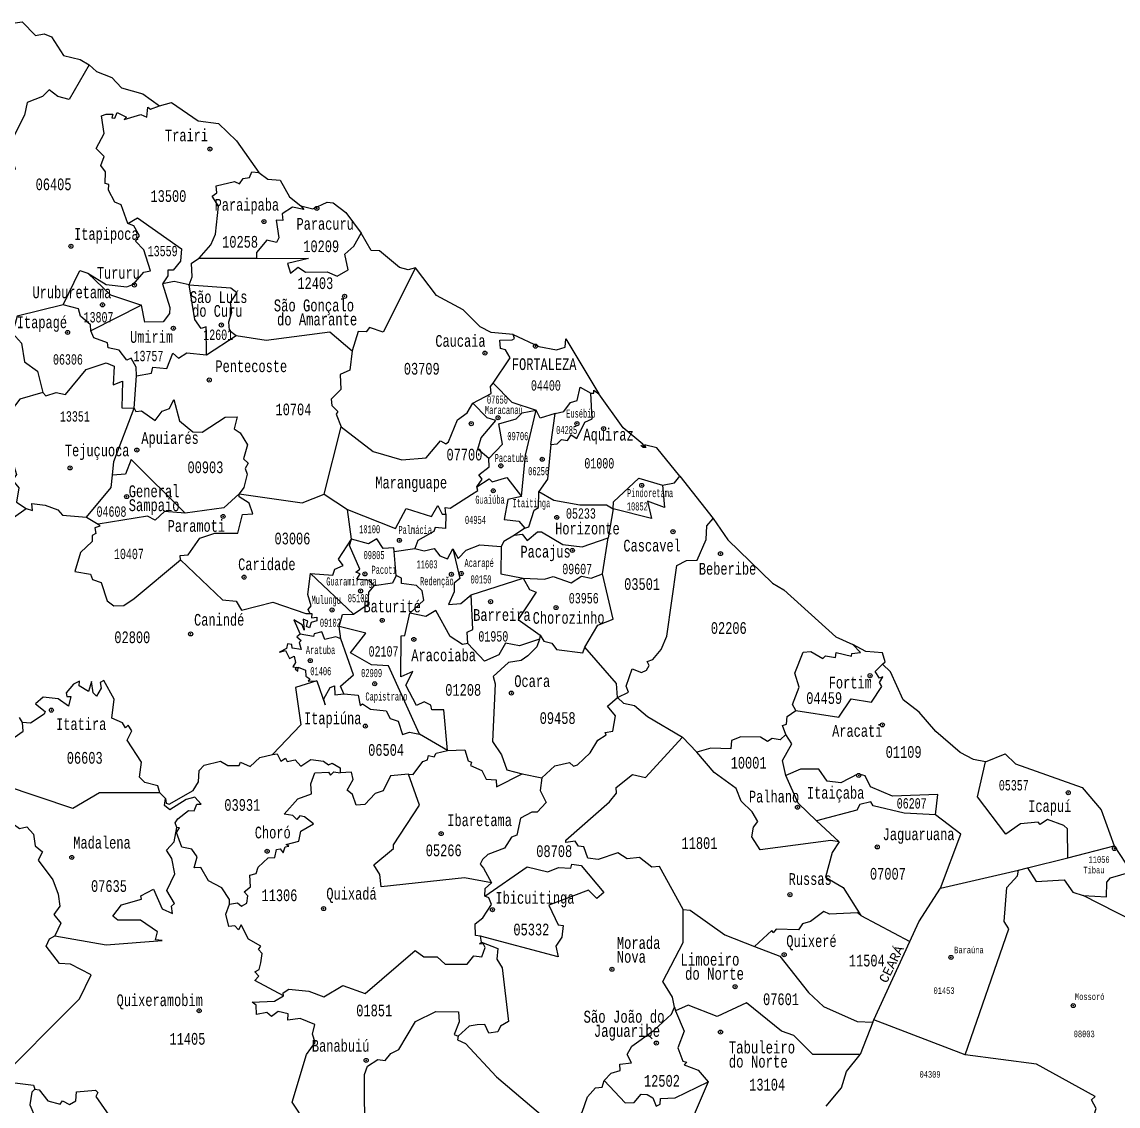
# Model space of a CAD drawing. Header units: millimetres. Extents: x 9851 to 10267, y 23387 to 23778.
# Drawn here: x 10193.87 to 10218.31, y 23670.68 to 23694.85 of the extents above; entities that cross this region are included whole.
import ezdxf
from ezdxf.enums import TextEntityAlignment as Align

# ---------------------------------------------------------------- set-up
doc = ezdxf.new("R2010")
doc.units = ezdxf.units.MM
doc.layers.add('3', color=7, linetype='Continuous')
doc.styles.add('MONOTXT', font='MONOTXT', dxfattribs={"height": 0.2})

# ---------------------------------------------------------------- blocks, each defined once
blk = doc.blocks.new('SEDE')
at = {"layer": '3', "color": 7, "linetype": 'Continuous'}
blk.add_circle((0, 0), 0.00451, dxfattribs=at)

msp = doc.modelspace()

# ---------------------------------------------------------------- linework, layer by layer
at = {"color": 7, "linetype": 'Continuous'}
for p, q in [((10197.822, 23689.581), (10199.1, 23689.581)), ((10194.793, 23688.543), (10193.768, 23688.289)), ((10196.539, 23688.538), (10195.413, 23687.963)), ((10197.99, 23687.429), (10198.646, 23687.858)), ((10196.377, 23686.24), (10196.431, 23686.957)), ((10205.334, 23686.194), (10205.334, 23686.194)), ((10205.667, 23685.429), (10205.764, 23686.122)), ((10200.608, 23684.318), (10200.988, 23685.825)), ((10208.537, 23684.722), (10209.28, 23683.781)), ((10200.608, 23684.318), (10201.132, 23683.977)), ((10201.223, 23683.317), (10201.132, 23683.977)), ((10207.055, 23683.992), (10206.946, 23683.346)), ((10195.314, 23683.808), (10195.576, 23683.649)), ((10205.085, 23683.565), (10204.854, 23683.406)), ((10206.819, 23682.546), (10206.946, 23683.346)), ((10202.172, 23683.041), (10202.636, 23683.112)), ((10202.219, 23682.511), (10202.172, 23683.041)), ((10200.303, 23682.552), (10201.268, 23681.647)), ((10203.89, 23682.075), (10205.048, 23682.449)), ((10200.98, 23681.093), (10200.947, 23681.37)), ((10205.428, 23681.175), (10205.409, 23681.091)), ((10203.363, 23678.603), (10202.733, 23678.972)), ((10208.598, 23678.901), (10208.916, 23678.572)), ((10205.022, 23678.087), (10205.467, 23677.994)), ((10197.077, 23677.539), (10196.947, 23677.661)), ((10211.59, 23677.04), (10212.094, 23676.567)), ((10217.187, 23676.216), (10218.219, 23676.479)), ((10218.219, 23676.479), (10218.598, 23675.904)), ((10216.289, 23675.991), (10217.187, 23676.216)), ((10214.354, 23675.534), (10216.09, 23675.938)), ((10216.09, 23675.938), (10216.289, 23675.991)), ((10212.576, 23674.926), (10213.671, 23674.347)), ((10204.119, 23674.333), (10204.093, 23674.465)), ((10212.867, 23672.602), (10213.671, 23674.347)), ((10208.423, 23672.884), (10208.443, 23672.8)), ((10212.839, 23672.551), (10212.56, 23671.827)), ((10212.839, 23672.551), (10212.867, 23672.602)), ((10214.904, 23671.817), (10212.867, 23672.602)), ((10207.922, 23672.177), (10207.818, 23672.281))]:
    msp.add_line(p, q, dxfattribs=at)
for points in [[(10193.617, 23694.814), (10193.877, 23694.85), (10194.175, 23694.546), (10194.369, 23694.581), (10194.529, 23694.52), (10194.797, 23694.102), (10195.172, 23694.013), (10195.373, 23693.89)], [(10195.373, 23693.89), (10194.927, 23693.122), (10194.675, 23693.189), (10194.48, 23693.335), (10194.335, 23693.184), (10193.988, 23693.052), (10193.927, 23692.77), (10193.698, 23692.32), (10193.473, 23692.321), (10193.719, 23691.575), (10193.608, 23691.44), (10193.488, 23691.414), (10193.368, 23691.229), (10193.419, 23691.044), (10193.341, 23690.896), (10193.399, 23690.825), (10193.217, 23690.646), (10193.234, 23690.55), (10193.079, 23690.369), (10193.058, 23690.215), (10192.874, 23690.107)], [(10195.373, 23693.89), (10195.537, 23693.743), (10195.881, 23693.613), (10196.092, 23693.384), (10196.566, 23693.249), (10196.937, 23692.978)], [(10196.237, 23690.358), (10196.087, 23690.769), (10195.948, 23690.832), (10195.802, 23691.102), (10195.813, 23691.224), (10195.73, 23691.246), (10195.74, 23691.506), (10195.631, 23691.647), (10195.705, 23691.849), (10195.525, 23692.028), (10195.704, 23692.365), (10195.646, 23692.757), (10195.752, 23692.79), (10195.902, 23692.797), (10195.88, 23692.715), (10195.941, 23692.706), (10195.994, 23692.827), (10196.208, 23692.725), (10196.151, 23692.678), (10196.526, 23692.788), (10196.655, 23692.728), (10196.682, 23692.948), (10196.74, 23692.902), (10196.937, 23692.978)], [(10196.937, 23692.978), (10197.209, 23693.057), (10197.805, 23692.645), (10198.255, 23692.585), (10198.655, 23692.202), (10199.157, 23691.494)], [(10197.822, 23689.581), (10198.085, 23689.877), (10198.188, 23690.12), (10198.252, 23690.74), (10198.115, 23690.967), (10198.218, 23691.042), (10198.2, 23691.195), (10198.612, 23691.295), (10198.72, 23691.237), (10198.804, 23691.36), (10198.945, 23691.384), (10199.002, 23691.51), (10199.157, 23691.494)], [(10199.157, 23691.494), (10199.352, 23691.341), (10199.628, 23691.323), (10199.841, 23690.951), (10200.091, 23690.753)], [(10200.091, 23690.753), (10200.157, 23690.666), (10199.902, 23690.719), (10199.674, 23690.57), (10199.689, 23690.426), (10199.539, 23690.43), (10199.599, 23690.034), (10199.547, 23689.932), (10199.332, 23689.987), (10199.099, 23689.711), (10199.1, 23689.581)], [(10200.091, 23690.753), (10200.357, 23690.684), (10200.675, 23690.832), (10200.812, 23690.82), (10201.092, 23690.602), (10201.435, 23690.143)], [(10195.341, 23689.246), (10195.753, 23688.999), (10196.209, 23688.944), (10196.357, 23689.005), (10196.594, 23689.267), (10196.738, 23689.298), (10196.59, 23689.767), (10196.404, 23689.96), (10196.494, 23690.082), (10196.367, 23690.301), (10196.237, 23690.358)], [(10196.237, 23690.358), (10196.449, 23690.485), (10197.434, 23689.79), (10197.412, 23689.517), (10197.245, 23689.319), (10197.125, 23689.313), (10197.127, 23689.191), (10197.004, 23689.007)], [(10199.1, 23689.581), (10200.265, 23689.577), (10199.792, 23689.461), (10199.857, 23689.248), (10200.035, 23689.379), (10200.195, 23689.267), (10200.676, 23689.279), (10200.898, 23689.179), (10201.146, 23689.324), (10201.075, 23689.67), (10201.275, 23689.847), (10201.435, 23690.143)], [(10202.648, 23689.368), (10202.486, 23689.323), (10202.29, 23689.372), (10201.843, 23689.745), (10201.661, 23689.752), (10201.435, 23690.143)], [(10197.602, 23688.99), (10197.667, 23689.17), (10197.656, 23689.47), (10197.822, 23689.581)], [(10194.793, 23688.543), (10195.162, 23689.308), (10195.341, 23689.246)], [(10202.648, 23689.368), (10201.927, 23687.935), (10201.621, 23688.036), (10201.547, 23687.938), (10201.368, 23687.951), (10201.233, 23687.518)], [(10204.824, 23687.882), (10204.332, 23687.928), (10204.087, 23688.05), (10203.708, 23688.428), (10203.117, 23688.751), (10202.648, 23689.368)], [(10195.341, 23689.246), (10195.845, 23688.765), (10196.539, 23688.538)], [(10197.602, 23688.99), (10197.268, 23689.061), (10197.004, 23689.007)], [(10197.004, 23689.007), (10197.172, 23688.481), (10197.161, 23688.346), (10197.019, 23688.166), (10196.613, 23688.157), (10196.539, 23688.538)], [(10197.602, 23688.99), (10198.533, 23688.922), (10198.665, 23688.817), (10198.512, 23688.597), (10198.547, 23688.371), (10198.48, 23688.153), (10198.494, 23687.979), (10198.646, 23687.858)], [(10197.99, 23687.429), (10197.977, 23688.054), (10197.87, 23688.018), (10197.726, 23688.217), (10197.602, 23688.99)], [(10195.413, 23687.963), (10195.4, 23688.095), (10195.182, 23688.288), (10195.133, 23688.453), (10194.793, 23688.543)], [(10193.768, 23688.289), (10193.665, 23687.912), (10193.861, 23687.688), (10193.932, 23687.272), (10194.219, 23687.06), (10194.337, 23686.586)], [(10196.431, 23686.957), (10196.421, 23687.151), (10196.308, 23687.354), (10196.212, 23687.305), (10196.041, 23687.529), (10195.798, 23687.58), (10195.779, 23687.693), (10195.476, 23687.808), (10195.413, 23687.963)], [(10198.646, 23687.858), (10199.316, 23687.753), (10200.739, 23687.937), (10201.233, 23687.518)], [(10204.381, 23686.799), (10204.755, 23687.359), (10204.657, 23687.542), (10204.542, 23687.571), (10204.527, 23687.752), (10204.799, 23687.76), (10204.857, 23687.795), (10204.824, 23687.882)], [(10204.824, 23687.882), (10205.4, 23687.613), (10205.793, 23687.541), (10205.983, 23687.602), (10205.999, 23687.783), (10206.737, 23686.559)], [(10196.431, 23686.957), (10196.764, 23687.017), (10196.79, 23687.155), (10197.102, 23687.12), (10197.238, 23687.461), (10197.366, 23687.353), (10197.55, 23687.471), (10197.99, 23687.429)], [(10201.233, 23687.518), (10201.187, 23687.086), (10200.967, 23686.987), (10200.981, 23686.653), (10200.765, 23686.437), (10200.779, 23686.298), (10200.917, 23686.167), (10200.881, 23686.102), (10200.988, 23685.825)], [(10194.337, 23686.586), (10194.407, 23686.51), (10194.639, 23686.591), (10194.847, 23686.543), (10195.307, 23687.097), (10195.753, 23687.25), (10195.928, 23687.178), (10195.905, 23686.758), (10196.117, 23686.844), (10196.102, 23686.243), (10196.377, 23686.24)], [(10203.925, 23686.349), (10204.333, 23686.565), (10204.319, 23686.72), (10204.381, 23686.799)], [(10204.381, 23686.799), (10204.797, 23686.375), (10205.334, 23686.194)], [(10205.764, 23686.122), (10205.951, 23686.166), (10206.104, 23686.368), (10206.248, 23686.407), (10206.317, 23686.709), (10206.558, 23686.575)], [(10206.558, 23686.575), (10206.622, 23686.571), (10206.623, 23686.64), (10206.737, 23686.559)], [(10194.337, 23686.586), (10193.83, 23686.436), (10193.538, 23686.057), (10193.628, 23685.942), (10193.557, 23685.927), (10193.639, 23685.763), (10193.59, 23685.616), (10193.704, 23685.327), (10193.592, 23685.247), (10193.558, 23685.085), (10193.673, 23685.026), (10193.754, 23684.758), (10193.665, 23684.636), (10193.808, 23684.463), (10193.752, 23684.14), (10193.966, 23684.001)], [(10196.377, 23686.24), (10196.416, 23686.161), (10196.537, 23686.18), (10196.842, 23685.961), (10196.997, 23686.169), (10197.165, 23686.233), (10197.26, 23686.429), (10197.385, 23685.953), (10197.686, 23685.712), (10197.892, 23685.7), (10198.402, 23686.037), (10198.668, 23686.044), (10198.603, 23685.776), (10198.742, 23685.691), (10198.904, 23685.423), (10198.816, 23685.108), (10198.918, 23685.015), (10198.852, 23684.895), (10198.898, 23684.765), (10198.821, 23684.466), (10198.719, 23684.327)], [(10205.667, 23685.429), (10205.807, 23685.443), (10205.903, 23685.542), (10206.036, 23685.516), (10206.119, 23685.642), (10206.243, 23685.564), (10206.421, 23685.924), (10206.589, 23685.999), (10206.558, 23686.575)], [(10208.537, 23684.722), (10208.025, 23685.353), (10207.751, 23685.424), (10207.782, 23685.364), (10207.725, 23685.362), (10207.67, 23685.406), (10207.756, 23685.379), (10207.715, 23685.439), (10207.276, 23685.8), (10206.737, 23686.559)], [(10195.895, 23684.744), (10195.923, 23685.046), (10196.377, 23686.24)], [(10200.988, 23685.825), (10201.704, 23685.269), (10202.342, 23685.083), (10202.884, 23685.133), (10203.202, 23685.512), (10203.322, 23685.444), (10203.381, 23685.489), (10203.585, 23685.979), (10203.8, 23686.137), (10203.925, 23686.349)], [(10204.284, 23685.118), (10204.038, 23685.321), (10204.112, 23685.578), (10204.44, 23685.962), (10204.248, 23686.021), (10203.925, 23686.349)], [(10204.284, 23685.118), (10204.585, 23685.434), (10204.502, 23685.887), (10204.893, 23685.999), (10205.024, 23686.134), (10205.334, 23686.194)], [(10205.009, 23684.271), (10205.103, 23685.191), (10205.334, 23686.194)], [(10205.764, 23686.122), (10205.429, 23686.012), (10205.334, 23686.194)], [(10205.667, 23685.429), (10205.59, 23684.656), (10205.397, 23684.383)], [(10197.512, 23683.897), (10196.31, 23685.097), (10196.185, 23684.766), (10195.895, 23684.744)], [(10204.014, 23684.487), (10204.13, 23684.656), (10204.059, 23684.754), (10204.292, 23684.932), (10204.284, 23685.118)], [(10195.314, 23683.808), (10195.864, 23684.471), (10195.895, 23684.744)], [(10204.014, 23684.487), (10204.29, 23684.66), (10204.358, 23684.595), (10204.68, 23684.689), (10205.009, 23684.271)], [(10207.055, 23683.992), (10207.059, 23684.148), (10207.626, 23684.674), (10208.151, 23684.522)], [(10208.151, 23684.522), (10208.423, 23684.57), (10208.537, 23684.722)], [(10203.324, 23683.874), (10203.312, 23684.026), (10203.421, 23684.009), (10203.897, 23684.313), (10204.035, 23684.405), (10204.014, 23684.487)], [(10208.151, 23684.522), (10208.196, 23684.026), (10207.818, 23684.166), (10207.908, 23683.777), (10207.055, 23683.992)], [(10197.412, 23682.856), (10197.4, 23682.952), (10197.576, 23682.97), (10197.84, 23683.337), (10198.172, 23683.451), (10198.687, 23683.453), (10198.793, 23683.87), (10199.024, 23683.881), (10198.939, 23684.12), (10198.716, 23684.264), (10198.719, 23684.327)], [(10198.719, 23684.327), (10198.372, 23684.014), (10197.512, 23683.897)], [(10198.719, 23684.327), (10200.119, 23684.126), (10200.608, 23684.318)], [(10205.009, 23684.271), (10204.704, 23684.205), (10204.623, 23683.758), (10204.948, 23683.721), (10205.085, 23683.565)], [(10205.085, 23683.565), (10205.171, 23683.595), (10205.295, 23683.963), (10205.39, 23684.025), (10205.397, 23684.383)], [(10205.397, 23684.383), (10205.733, 23684.184), (10206.31, 23684.084), (10206.902, 23684.084), (10207.055, 23683.992)], [(10193.001, 23683.012), (10193.067, 23683.209), (10193.181, 23683.218), (10193.198, 23683.451), (10193.354, 23683.695), (10193.574, 23683.831), (10193.683, 23683.8), (10193.966, 23684.001)], [(10193.966, 23684.001), (10194.109, 23683.959), (10194.091, 23684.112), (10194.393, 23684.079), (10194.677, 23683.97), (10194.779, 23683.853), (10195.314, 23683.808)], [(10197.512, 23683.897), (10197.054, 23683.937), (10196.841, 23683.739), (10196.674, 23683.833), (10195.576, 23683.649)], [(10201.132, 23683.977), (10202.199, 23683.554), (10202.441, 23684.001), (10203.003, 23683.822), (10203.148, 23684.069), (10203.244, 23683.876), (10203.324, 23683.874)], [(10203.324, 23683.874), (10203.316, 23683.557), (10203.084, 23683.578), (10203.054, 23683.491), (10202.697, 23683.288), (10202.636, 23683.112)], [(10207.149, 23679.788), (10207.393, 23679.908), (10207.342, 23680.038), (10207.48, 23680.427), (10207.689, 23680.342), (10207.799, 23680.395), (10207.856, 23680.504), (10207.813, 23680.589), (10207.94, 23680.633), (10208.125, 23680.858), (10208.252, 23681.157), (10208.47, 23682.732), (10208.687, 23682.84), (10208.926, 23682.846), (10209.128, 23683.308), (10209.142, 23683.616), (10209.28, 23683.781)], [(10209.28, 23683.781), (10209.608, 23683.301), (10210.609, 23682.34), (10210.86, 23682.186), (10212.018, 23681.139), (10212.399, 23680.972)], [(10195.576, 23683.649), (10195.608, 23683.61), (10195.498, 23683.571), (10195.52, 23683.444), (10195.436, 23683.401), (10195.439, 23683.268), (10195.178, 23683.024), (10195.05, 23682.597), (10195.401, 23682.539), (10195.446, 23682.415), (10195.639, 23682.351), (10195.774, 23681.946), (10195.924, 23681.832), (10196.143, 23681.84), (10196.375, 23681.993), (10197.412, 23682.856)], [(10204.854, 23683.406), (10205.023, 23683.427), (10205.136, 23683.29), (10205.369, 23683.483), (10205.458, 23683.484), (10205.933, 23683.202), (10206.362, 23683.147), (10206.946, 23683.346)], [(10200.303, 23682.552), (10200.805, 23682.512), (10200.85, 23682.652), (10201.038, 23682.73), (10200.934, 23682.872), (10201.223, 23683.317)], [(10201.729, 23682.278), (10201.62, 23682.399), (10201.338, 23682.423), (10201.41, 23682.546), (10201.318, 23682.582), (10201.404, 23682.65), (10201.177, 23683.178), (10201.223, 23683.317)], [(10202.172, 23683.041), (10202.163, 23683.123), (10201.929, 23683.107), (10201.787, 23683.324), (10201.603, 23683.213), (10201.223, 23683.317)], [(10203.481, 23683.099), (10203.597, 23682.885), (10203.779, 23683.074), (10204.082, 23683.189), (10204.558, 23683.153)], [(10204.854, 23683.406), (10204.616, 23683.267), (10204.558, 23683.153)], [(10202.636, 23683.112), (10202.84, 23683.061), (10203.06, 23683.11), (10203.191, 23682.949), (10203.357, 23682.881), (10203.481, 23683.099)], [(10203.481, 23683.099), (10203.633, 23682.443), (10203.512, 23682.336), (10203.508, 23682.143), (10203.383, 23681.863), (10203.658, 23681.885), (10203.89, 23682.075)], [(10204.558, 23683.153), (10204.548, 23682.543), (10205.048, 23682.449)], [(10197.412, 23682.856), (10198.342, 23681.964), (10198.647, 23681.932), (10198.77, 23681.735), (10199.468, 23681.912), (10200.2, 23681.66)], [(10200.2, 23681.66), (10200.293, 23681.668), (10200.258, 23681.749), (10200.322, 23681.83), (10200.25, 23682.081), (10200.303, 23682.552)], [(10202.219, 23682.511), (10202.137, 23682.336), (10201.729, 23682.278)], [(10202.523, 23681.665), (10202.83, 23681.955), (10202.797, 23682.162), (10202.666, 23682.286), (10202.338, 23682.331), (10202.332, 23682.448), (10202.219, 23682.511)], [(10205.048, 23682.449), (10205.187, 23682.199), (10205.34, 23682.133), (10204.934, 23681.527), (10205.428, 23681.175)], [(10205.048, 23682.449), (10205.522, 23682.427), (10205.716, 23682.488), (10206.12, 23682.346), (10206.347, 23682.49), (10206.565, 23682.451), (10206.819, 23682.546)], [(10206.42, 23680.909), (10206.709, 23681.397), (10207.051, 23681.536), (10206.819, 23682.546)], [(10201.268, 23681.647), (10201.589, 23681.869), (10201.61, 23682.137), (10201.729, 23682.278)], [(10203.816, 23680.994), (10203.802, 23681.243), (10203.925, 23681.302), (10203.89, 23682.075)], [(10203.816, 23680.994), (10203.695, 23680.971), (10203.419, 23681.145), (10203.1, 23681.726), (10202.881, 23681.59), (10202.523, 23681.665)], [(10200.2, 23681.66), (10200.339, 23681.661), (10200.327, 23681.566), (10200.447, 23681.577), (10200.445, 23681.497), (10200.325, 23681.457), (10200.282, 23681.337), (10200.217, 23681.374), (10200.244, 23681.486), (10200.144, 23681.534), (10200.167, 23681.285), (10200.119, 23681.409), (10199.937, 23681.519), (10200.073, 23681.196)], [(10200.947, 23681.37), (10201.022, 23681.638), (10201.268, 23681.647)], [(10203.363, 23678.603), (10203.282, 23679.514), (10203.01, 23679.509), (10202.99, 23679.616), (10202.843, 23679.688), (10202.671, 23679.607), (10202.43, 23680.061), (10202.587, 23680.369), (10202.322, 23680.245), (10202.327, 23681.164), (10202.408, 23681.172), (10202.523, 23681.665)], [(10200.98, 23681.093), (10200.869, 23681.141), (10200.626, 23681.084), (10200.557, 23681.248), (10200.385, 23681.21), (10200.371, 23681.149), (10200.073, 23681.196)], [(10202.733, 23678.972), (10202.044, 23680.494), (10201.667, 23680.513), (10201.199, 23680.78), (10201.543, 23681.225), (10200.947, 23681.37)], [(10200.073, 23681.196), (10200, 23681.137), (10200.102, 23681.058), (10200.051, 23681.01), (10200.095, 23680.858), (10199.898, 23680.884), (10199.889, 23680.969), (10199.792, 23680.987), (10199.772, 23680.88), (10199.615, 23680.797), (10199.746, 23680.832), (10199.84, 23680.655), (10199.94, 23680.706), (10199.97, 23680.568), (10199.911, 23680.47), (10200.009, 23680.454), (10199.962, 23680.425), (10200.027, 23680.376), (10200.035, 23680.46), (10200.196, 23680.394), (10200.204, 23680.265), (10200.292, 23680.2), (10200.255, 23680.154), (10200.444, 23680.159)], [(10201.052, 23679.871), (10200.978, 23680.039), (10201.265, 23680.29), (10200.98, 23681.093)], [(10205.409, 23681.091), (10204.962, 23680.94), (10204.651, 23681.002), (10204.507, 23680.739), (10204.188, 23680.6), (10203.816, 23680.994)], [(10205.409, 23681.091), (10205.353, 23680.914), (10205.149, 23680.72), (10205.006, 23680.609), (10204.722, 23680.57), (10204.38, 23680.258), (10204.424, 23680.089), (10204.361, 23678.804), (10204.563, 23678.507), (10204.683, 23678.171), (10205.022, 23678.087)], [(10205.428, 23681.175), (10205.506, 23681.047), (10205.683, 23681.002), (10205.794, 23680.858), (10206.38, 23680.785), (10206.42, 23680.909)], [(10207.149, 23679.788), (10207.129, 23680.102), (10206.42, 23680.909)], [(10211.124, 23679.495), (10211.053, 23679.629), (10211.2, 23680.016), (10211.102, 23680.333), (10211.287, 23680.795), (10211.462, 23680.813), (10211.727, 23680.659), (10211.784, 23680.719), (10212.012, 23680.679), (10212.025, 23680.79), (10212.368, 23680.709), (10212.378, 23680.768), (10212.566, 23680.788), (10212.399, 23680.972)], [(10213.06, 23680.533), (10213.121, 23680.58), (10213.055, 23680.784), (10212.683, 23680.812), (10212.399, 23680.972)], [(10211.124, 23679.495), (10212.087, 23679.349), (10212.363, 23679.754), (10212.816, 23679.683), (10213.04, 23680.031), (10212.994, 23680.119), (10213.062, 23680.25), (10212.989, 23680.222), (10212.896, 23680.364), (10213.06, 23680.533)], [(10215.351, 23678.354), (10215.088, 23678.403), (10214.787, 23678.563), (10214.244, 23679.03), (10213.873, 23679.461), (10213.521, 23679.739), (10213.239, 23680.363), (10213.06, 23680.533)], [(10196.947, 23677.661), (10196.905, 23677.818), (10196.611, 23677.893), (10196.497, 23678.012), (10196.537, 23678.349), (10196.217, 23678.837), (10196.321, 23679.047), (10196.242, 23679.173), (10196.181, 23679.113), (10196.115, 23679.223), (10195.875, 23679.323), (10195.926, 23679.751), (10195.698, 23680.168), (10195.62, 23680.125), (10195.643, 23679.993), (10195.535, 23679.814), (10195.462, 23679.895), (10195.428, 23680.145), (10195.359, 23679.919), (10195.147, 23680.049), (10195.159, 23680.148), (10195.022, 23680.085), (10194.857, 23679.89), (10194.873, 23679.813), (10194.962, 23679.806), (10194.913, 23679.595), (10194.68, 23679.761), (10194.35, 23679.792), (10194.179, 23679.649), (10194.389, 23679.478), (10194.369, 23679.414), (10194.067, 23679.217), (10193.886, 23679.233)], [(10200.444, 23680.159), (10199.971, 23680.013), (10200.092, 23679.18), (10199.458, 23678.513)], [(10200.444, 23680.159), (10200.63, 23679.627), (10200.603, 23679.761), (10200.742, 23680.013), (10200.84, 23680.051), (10200.852, 23679.849), (10201.052, 23679.871)], [(10201.052, 23679.871), (10201.37, 23679.839), (10201.41, 23679.611), (10201.463, 23679.646), (10201.641, 23679.528), (10201.99, 23679.49), (10202.081, 23679.319), (10202.262, 23679.256), (10202.361, 23678.962), (10202.515, 23679.018), (10202.733, 23678.972)], [(10205.467, 23677.994), (10205.753, 23678.264), (10206.082, 23678.338), (10206.168, 23678.256), (10206.256, 23678.285), (10206.538, 23678.553), (10206.71, 23678.837), (10206.899, 23678.958), (10206.872, 23679.009), (10207.048, 23679.038), (10207.105, 23679.375), (10206.926, 23679.596), (10207.149, 23679.788)], [(10207.149, 23679.788), (10207.287, 23679.663), (10207.532, 23679.606), (10207.82, 23679.36), (10208.598, 23678.901)], [(10193.886, 23679.233), (10193.82, 23679.341)], [(10210.902, 23678.959), (10210.831, 23679.162), (10210.915, 23679.196), (10210.933, 23679.363), (10211.124, 23679.495)], [(10193.462, 23677.829), (10193.58, 23678.004), (10193.407, 23678.097), (10193.618, 23678.257), (10193.084, 23678.325), (10193.032, 23678.44), (10193.429, 23678.781), (10193.576, 23678.808), (10193.9, 23679.036), (10193.886, 23679.233)], [(10208.616, 23675.057), (10208.083, 23676.017), (10207.919, 23676.005), (10207.642, 23676.221), (10207.365, 23676.189), (10207.159, 23676.326), (10206.72, 23676.179), (10206.491, 23676.206), (10206.397, 23676.455), (10206.281, 23676.469), (10206.203, 23676.584), (10205.999, 23676.555), (10205.997, 23676.603), (10206.972, 23677.46), (10207.125, 23677.657), (10207.124, 23677.782), (10207.488, 23678.067), (10207.772, 23678.006), (10208.598, 23678.901)], [(10210.902, 23678.959), (10210.776, 23678.841), (10210.599, 23678.87), (10210.491, 23678.808), (10210.339, 23678.9), (10209.903, 23678.908), (10209.692, 23678.825), (10209.677, 23678.64), (10209.233, 23678.654), (10208.916, 23678.572)], [(10210.9, 23678.05), (10210.832, 23678.383), (10211.037, 23678.752), (10210.902, 23678.959)], [(10202.492, 23678.08), (10202.597, 23678.072), (10202.807, 23678.364), (10202.917, 23678.397), (10202.937, 23678.497), (10203.065, 23678.467), (10203.107, 23678.544), (10203.363, 23678.603)], [(10203.363, 23678.603), (10203.749, 23678.621), (10203.823, 23678.377), (10203.897, 23678.343), (10203.873, 23678.27), (10204.128, 23678.158), (10204.22, 23677.969), (10204.442, 23677.95), (10204.452, 23677.797), (10205.022, 23678.087)], [(10212.094, 23676.567), (10211.905, 23676.6), (10210.332, 23676.391), (10210.147, 23676.683), (10210.179, 23676.896), (10210.28, 23677.02), (10210.152, 23677.237), (10209.908, 23677.473), (10209.795, 23677.755), (10209.303, 23678.114), (10208.916, 23678.572)], [(10215.351, 23678.354), (10215.79, 23678.533), (10216.025, 23678.306), (10217.506, 23677.778), (10217.936, 23677.28), (10218.219, 23676.479)], [(10197.077, 23677.539), (10197.087, 23677.43), (10197.155, 23677.41), (10197.691, 23677.716), (10197.807, 23677.905), (10197.823, 23678.163), (10197.935, 23678.279), (10198.303, 23678.366), (10198.467, 23678.272), (10198.713, 23678.272), (10198.749, 23678.348), (10198.961, 23678.252), (10199.175, 23678.45), (10199.458, 23678.513)], [(10199.458, 23678.513), (10199.567, 23678.53), (10199.646, 23678.371), (10199.752, 23678.431), (10199.79, 23678.361), (10199.968, 23678.395), (10200.088, 23678.259), (10200.316, 23678.402), (10200.596, 23678.37), (10200.708, 23678.283), (10200.793, 23678.321), (10200.969, 23678.217), (10200.969, 23678.109)], [(10217.187, 23676.216), (10217.185, 23676.858), (10217.099, 23676.936), (10216.739, 23677.067), (10216.573, 23676.958), (10216.531, 23677.01), (10216.134, 23676.974), (10215.804, 23676.738), (10215.179, 23677.575), (10215.351, 23678.354)], [(10198.502, 23675.181), (10198.678, 23675.209), (10198.765, 23675.134), (10198.887, 23675.204), (10198.91, 23675.366), (10198.829, 23675.453), (10198.966, 23675.568), (10198.952, 23675.825), (10199.093, 23675.864), (10199.14, 23676.008), (10199.363, 23676.214), (10199.515, 23676.218), (10199.548, 23676.398), (10199.629, 23676.414), (10199.7, 23676.326), (10199.743, 23676.46), (10199.825, 23676.47), (10199.764, 23676.512), (10200.047, 23676.586), (10200.092, 23676.806), (10200.375, 23676.972), (10200.17, 23677.126), (10200.07, 23677.147), (10200.003, 23677.064), (10199.916, 23677.158), (10199.722, 23677.183), (10200.026, 23677.53), (10200.327, 23677.64), (10200.316, 23677.859), (10200.405, 23678.108), (10200.708, 23678.125), (10200.753, 23678.053), (10200.826, 23678.129), (10200.969, 23678.109)], [(10202.492, 23678.08), (10202.088, 23678.043), (10201.927, 23677.708), (10201.748, 23677.649), (10201.519, 23677.403), (10201.327, 23677.384), (10201.24, 23677.624), (10201.126, 23677.722), (10201.259, 23677.961), (10201.219, 23678.119), (10200.969, 23678.109)], [(10204.338, 23675.657), (10203.736, 23675.764), (10201.881, 23675.564), (10201.849, 23675.842), (10201.722, 23676.059), (10202.157, 23676.417), (10202.156, 23676.506), (10202.739, 23677.386), (10202.492, 23678.08)], [(10214.24, 23677.173), (10214.292, 23677.627), (10213.279, 23677.59), (10212.788, 23677.796), (10212.67, 23678.04), (10212.513, 23678.085), (10212.13, 23677.887), (10211.823, 23677.92), (10211.638, 23678.188), (10211.231, 23678.192), (10210.9, 23678.05)], [(10211.59, 23677.04), (10211.179, 23677.43), (10210.9, 23678.05)], [(10193.462, 23677.829), (10193.398, 23677.616), (10193.474, 23677.58), (10193.377, 23677.415), (10193.492, 23677.295), (10193.491, 23677.097), (10193.403, 23677.055), (10193.477, 23676.921), (10193.678, 23676.968), (10193.817, 23676.866), (10193.985, 23676.902), (10194.133, 23676.737), (10194.172, 23676.482), (10194.333, 23676.345), (10194.233, 23676.159), (10194.563, 23675.719), (10194.681, 23675.404), (10194.716, 23675.135), (10194.585, 23674.95), (10194.744, 23674.753), (10194.607, 23674.474)], [(10196.947, 23677.661), (10195.602, 23677.659), (10195.006, 23677.31), (10193.462, 23677.829)], [(10205.467, 23677.994), (10205.427, 23677.716), (10205.557, 23677.447), (10205.363, 23677.227), (10205.238, 23677.232), (10204.985, 23677.096), (10204.903, 23676.719), (10204.785, 23676.671), (10204.63, 23676.431), (10204.259, 23676.288), (10204.139, 23676.173), (10204.09, 23676.075), (10204.162, 23675.981), (10204.338, 23675.657)], [(10197.329, 23676.892), (10197.292, 23676.995), (10197.346, 23677.081), (10197.585, 23677.269), (10197.712, 23677.261), (10197.776, 23677.412), (10197.868, 23677.406), (10197.731, 23677.564), (10197.532, 23677.515), (10197.173, 23677.282), (10197.05, 23677.381), (10197.077, 23677.539)], [(10214.24, 23677.173), (10213.543, 23677.212), (10212.849, 23677.37), (10212.797, 23677.458), (10212.553, 23677.402), (10212.485, 23677.277), (10211.59, 23677.04)], [(10214.354, 23675.534), (10214.801, 23676.742), (10214.24, 23677.173)], [(10194.607, 23674.474), (10195.752, 23674.27), (10196.998, 23674.366), (10196.853, 23674.385), (10196.898, 23674.56), (10196.515, 23674.823), (10196.014, 23674.823), (10195.899, 23674.914), (10196.094, 23675.161), (10196.539, 23675.293), (10196.527, 23675.362), (10196.808, 23675.517), (10196.998, 23675.076), (10197.228, 23674.971), (10197.211, 23675.134), (10197.277, 23675.194), (10197.101, 23675.485), (10197.284, 23675.854), (10197.213, 23676.2), (10197.098, 23676.384), (10197.268, 23676.571), (10197.329, 23676.892)], [(10198.502, 23675.181), (10198.503, 23675.285), (10198.327, 23675.546), (10198.03, 23675.703), (10197.861, 23675.997), (10197.714, 23675.993), (10197.78, 23676.234), (10197.664, 23676.403), (10197.44, 23676.454), (10197.322, 23676.779), (10197.388, 23676.878), (10197.329, 23676.892)], [(10212.094, 23676.567), (10211.939, 23676.33), (10211.791, 23675.783), (10212.181, 23675.553), (10212.576, 23674.926)], [(10204.19, 23675.357), (10205.134, 23676.009), (10205.598, 23675.9), (10205.837, 23675.999), (10206.107, 23675.981), (10206.129, 23676.068), (10206.34, 23676.039), (10206.845, 23675.439), (10206.687, 23675.308), (10206.505, 23675.488), (10205.616, 23675.155), (10205.828, 23674.716), (10205.942, 23674.702), (10205.907, 23674.444), (10205.772, 23674.246), (10205.83, 23674.003), (10204.093, 23674.465)], [(10214.904, 23671.817), (10215.877, 23674.632), (10215.772, 23674.796), (10215.829, 23675.549), (10216.067, 23675.813), (10216.09, 23675.938)], [(10216.289, 23675.991), (10216.483, 23675.682), (10217.105, 23675.723), (10217.303, 23675.447), (10217.531, 23675.369)], [(10217.531, 23675.369), (10218.05, 23675.34), (10218.056, 23675.672), (10218.141, 23675.764), (10218.598, 23675.904)], [(10204.19, 23675.357), (10204.198, 23675.528), (10204.338, 23675.657)], [(10204.093, 23674.465), (10203.984, 23674.481), (10203.978, 23674.743), (10204.151, 23674.874), (10204.338, 23675.174), (10204.28, 23675.319), (10204.19, 23675.357)], [(10213.671, 23674.347), (10213.868, 23674.789), (10214.354, 23675.534)], [(10219.402, 23674.74), (10219.072, 23674.61), (10219.006, 23674.692), (10218.975, 23675.045), (10218.656, 23674.804), (10217.531, 23675.369)], [(10199.707, 23673.137), (10199.063, 23673.478), (10199.156, 23673.577), (10199.067, 23673.668), (10199.163, 23673.721), (10199.199, 23673.87), (10199.229, 23674.078), (10199.145, 23674.172), (10199.2, 23674.245), (10198.926, 23674.397), (10198.763, 23674.716), (10198.701, 23674.607), (10198.62, 23674.696), (10198.483, 23674.679), (10198.417, 23674.956), (10198.502, 23675.181)], [(10208.423, 23672.884), (10208.375, 23673.106), (10208.162, 23673.456), (10208.614, 23674.328), (10208.616, 23675.057)], [(10208.616, 23675.057), (10208.771, 23675.049), (10209.546, 23674.495), (10210.202, 23674.239)], [(10212.576, 23674.926), (10212.5, 23674.988), (10211.879, 23674.958), (10211.749, 23675.019), (10211.456, 23674.794), (10211.278, 23674.744), (10211.188, 23674.605), (10210.684, 23674.619), (10210.618, 23674.54), (10210.594, 23674.593), (10210.202, 23674.239)], [(10193.213, 23671.12), (10195.156, 23673.072), (10195.415, 23673.606), (10194.953, 23673.839), (10194.708, 23673.858), (10194.415, 23674.241), (10194.489, 23674.408), (10194.607, 23674.474)], [(10199.707, 23673.137), (10199.7, 23673.206), (10199.826, 23673.286), (10200.267, 23673.236), (10200.603, 23673.113), (10201.026, 23673.363), (10201.525, 23673.186), (10202.637, 23674.144), (10202.836, 23674.008), (10203.127, 23674.003), (10203.309, 23673.845), (10203.799, 23673.839), (10203.951, 23674.03), (10204.127, 23674.005), (10204.198, 23674.211), (10204.165, 23674.291), (10204.073, 23674.296), (10204.119, 23674.333)], [(10204.119, 23674.333), (10204.484, 23674.194), (10204.463, 23673.95), (10204.577, 23673.761), (10204.722, 23672.564), (10204.542, 23672.463), (10204.485, 23672.33), (10204.283, 23672.3), (10204.193, 23672.499), (10204.02, 23672.486), (10203.84, 23672.457), (10203.596, 23672.24)], [(10210.202, 23674.239), (10210.768, 23674.023), (10211.407, 23673.21), (10211.743, 23672.896), (10212.492, 23672.563), (10212.839, 23672.551)], [(10200.507, 23669.846), (10199.9, 23670.768), (10200.22, 23671.824), (10200.411, 23672.092), (10200.353, 23672.28), (10200.4, 23672.493), (10200.076, 23672.632), (10199.802, 23672.592), (10199.806, 23672.732), (10199.589, 23672.784), (10199.436, 23672.677), (10199.331, 23672.764), (10199.099, 23672.721), (10199.097, 23672.926), (10199.003, 23672.995), (10199.501, 23673.019), (10199.707, 23673.137)], [(10212.56, 23671.827), (10211.502, 23671.825), (10211.08, 23672.253), (10210.806, 23672.345), (10210.028, 23672.981), (10209.372, 23672.674), (10208.727, 23672.925), (10208.443, 23672.8)], [(10201.537, 23670.24), (10201.635, 23670.272), (10201.658, 23670.409), (10201.523, 23670.456), (10201.512, 23670.738), (10201.513, 23671.383), (10201.575, 23671.566), (10201.805, 23671.718), (10201.969, 23671.693), (10202.094, 23671.853), (10202.275, 23671.936), (10202.648, 23672.562), (10203.097, 23672.786), (10203.606, 23672.781), (10203.617, 23672.558), (10203.509, 23672.272), (10203.596, 23672.24)], [(10206.851, 23671.249), (10207.01, 23671.409), (10207.212, 23671.469), (10207.206, 23671.612), (10207.466, 23671.644), (10207.367, 23671.825), (10207.468, 23672.017), (10207.968, 23672.373), (10208.353, 23672.726), (10208.423, 23672.884)], [(10208.443, 23672.8), (10208.639, 23672.348), (10208.493, 23671.973), (10208.607, 23671.677), (10208.695, 23671.654), (10208.635, 23671.596), (10208.948, 23671.48), (10209.168, 23671.219)], [(10203.596, 23672.24), (10203.58, 23672.152), (10203.761, 23672.074), (10204.456, 23671.326), (10205.883, 23670.12)], [(10211.802, 23670.677), (10212.143, 23671.088), (10212.253, 23671.452), (10212.56, 23671.827)], [(10217.755, 23669.928), (10217.809, 23670.031), (10217.734, 23670.165), (10217.736, 23670.367), (10217.823, 23670.62), (10217.719, 23670.814), (10217.801, 23670.888), (10216.489, 23671.611), (10214.904, 23671.817)], [(10205.883, 23670.12), (10205.982, 23670.139), (10206.365, 23670.54), (10206.48, 23670.886), (10206.659, 23671.083), (10206.807, 23671.099), (10206.851, 23671.249)], [(10206.851, 23671.249), (10207.321, 23670.752), (10207.524, 23670.754), (10207.681, 23670.942), (10207.811, 23670.937), (10207.937, 23670.863), (10208.01, 23670.678), (10208.098, 23670.722), (10208.112, 23670.848), (10208.438, 23670.858), (10209.168, 23671.219)], [(10209.168, 23671.219), (10208.836, 23670.437), (10211.744, 23670.425)], [(10193.213, 23671.12), (10193.517, 23670.993), (10193.715, 23671.196), (10194.13, 23671.144), (10194.164, 23671.053)], [(10194.164, 23671.053), (10194.091, 23670.991), (10194.049, 23670.709), (10194.177, 23670.408), (10194.317, 23670.329), (10194.41, 23670.042), (10194.491, 23669.979), (10194.65, 23670.006), (10194.747, 23669.805), (10194.955, 23669.763), (10195.086, 23669.584), (10195.167, 23669.616), (10195.25, 23669.519), (10195.167, 23669.475), (10195.033, 23669.534), (10194.916, 23669.45), (10194.919, 23669.263), (10194.787, 23668.984), (10194.442, 23668.723)], [(10194.164, 23671.053), (10194.26, 23671.038), (10194.454, 23670.798), (10194.728, 23670.722), (10194.775, 23670.796), (10194.932, 23670.716), (10195.072, 23670.796), (10195.092, 23670.996), (10195.513, 23671.035), (10195.565, 23670.978), (10195.521, 23670.888), (10196.113, 23670.039), (10196.974, 23669.752), (10197.734, 23669.689), (10197.967, 23669.534), (10198.1, 23669.256), (10198.212, 23669.185), (10198.133, 23668.935), (10198.247, 23668.83)]]:
    msp.add_lwpolyline(points, dxfattribs=at)
for p in [(10198.063, 23692.016), (10200.447, 23690.693), (10199.269, 23690.399), (10194.966, 23689.849), (10196.38, 23688.985), (10201.066, 23688.732), (10195.669, 23688.543), (10198.319, 23688.093), (10194.891, 23687.927), (10197.249, 23688.021), (10205.322, 23687.621), (10204.194, 23687.466), (10198.049, 23686.866), (10203.891, 23685.893), (10204.488, 23686.024), (10206.247, 23685.893), (10206.841, 23685.78), (10196.435, 23685.305), (10194.947, 23684.905), (10204.549, 23684.952), (10205.472, 23685.099), (10204.38, 23684.396), (10207.691, 23684.516), (10196.208, 23684.266), (10198.358, 23683.824), (10205.797, 23683.802), (10208.388, 23683.485), (10202.288, 23683.291), (10206.144, 23683.066), (10209.447, 23682.996), (10198.827, 23682.471), (10201.519, 23682.543), (10203.447, 23682.535), (10203.669, 23682.552), (10201.424, 23682.163), (10200.788, 23681.738), (10204.322, 23681.924), (10205.78, 23681.791), (10201.905, 23681.507), (10197.635, 23681.205), (10202.61, 23681.082), (10200.302, 23680.61), (10212.78, 23680.274), (10201.738, 23680.093), (10204.785, 23679.885), (10194.53, 23679.505), (10201.53, 23679.149), (10213.055, 23679.177), (10212.527, 23678.049), (10217.199, 23677.663), (10211.163, 23677.341), (10203.219, 23676.752), (10199.341, 23676.36), (10212.941, 23676.455), (10218.227, 23676.421), (10194.985, 23676.221), (10210.994, 23675.391), (10200.599, 23675.08), (10204.363, 23675.055), (10210.866, 23674.052), (10214.585, 23673.993), (10207.027, 23673.727), (10209.772, 23673.338), (10217.31, 23672.918), (10197.824, 23672.802), (10209.447, 23672.327), (10208.016, 23672.082), (10201.547, 23671.696)]:
    msp.add_point(p, dxfattribs=at)

# ---------------------------------------------------------------- block references
for p, xscale, yscale, zscale, rotation in [((10198.063, 23692.016), 10, 10, 10, 0.04722442433612964), ((10200.447, 23690.693), 10, 10, 10, 0.06136506160345195), ((10199.269, 23690.399), 10, 10, 10, 0.07603929989731932), ((10194.966, 23689.849), 10.0000206102984, 10.0000206102984, 10, 0.1163266970747928), ((10196.38, 23688.985), 9.999977896270787, 9.999977896270787, 10, 0.1267326243658134), ((10195.669, 23688.543), 9.999983659811774, 9.999983659811774, 10, 0.1408732630610461), ((10201.066, 23688.732), 10.0000159872531, 10.0000159872531, 10, 0.1024529023944129), ((10197.249, 23688.021), 9.999984466570638, 9.999984466570638, 10, 0.1427408933411108), ((10198.319, 23688.093), 9.99998108384254, 9.99998108384254, 10, 0.1347367614829452), ((10194.891, 23687.927), 10.00000000000001, 10.00000000000001, 10.00000000000001, 0.1590159439393743), ((10205.322, 23687.621), 10.00001532805696, 10.00001532805696, 10, 0.100318471336494), ((10204.194, 23687.466), 10.00001894366046, 10.00001894366046, 10, 0.1115242311465403), ((10198.049, 23686.866), 10, 10, 10, 0.1638184131011083), ((10203.891, 23685.893), 9.99998779985774, 9.99998779985774, 10, 0.1502114113883793), ((10204.488, 23686.024), 9.999984815577044, 9.999984815577044, 10, 0.1435413062256565), ((10206.247, 23685.893), 9.999981303286217, 9.999981303286217, 10, 0.1352703704405577), ((10206.841, 23685.78), 9.999980865266222, 9.999980865266222, 10, 0.1342031525019597), ((10196.435, 23685.305), 10.00001922793869, 10.00001922793869, 10, 0.2078409312642171), ((10205.472, 23685.099), 10.00000000000001, 10.00000000000001, 10.00000000000001, 0.1590159439393743), ((10194.947, 23684.905), 9.999983734296839, 9.999983734296839, 10, 0.2246505133044845), ((10204.549, 23684.952), 10, 10, 10, 0.1680872726478832), ((10204.38, 23684.396), 10, 10, 10, 0.1822278563065912), ((10207.691, 23684.516), 10.00000000000001, 10.00000000000001, 10.00000000000001, 0.1590159439393743), ((10196.208, 23684.266), 9.999988743009528, 9.999988743009528, 10, 0.2318541934373177), ((10198.358, 23683.824), 9.99998724246682, 9.99998724246682, 10, 0.2297197704481786), ((10205.797, 23683.802), 10, 10, 10, 0.1875639199356002), ((10208.388, 23683.485), 10, 10, 10, 0.1790262166059165), ((10202.288, 23683.291), 9.999980482974497, 9.999980482974497, 10, 0.2198480559227738), ((10206.144, 23683.066), 10.00001605761794, 10.00001605761794, 10, 0.2027716831145176), ((10209.447, 23682.996), 10, 10, 10, 0.1843622821427147), ((10198.827, 23682.471), 10, 10, 10, 0.2572004155975814), ((10201.519, 23682.543), 10, 10, 10, 0.24119228637004), ((10203.447, 23682.535), 9.999987991003467, 9.999987991003467, 10, 0.2307869820228181), ((10203.669, 23682.552), 9.99998668334113, 9.99998668334113, 10, 0.2289193616625528), ((10201.424, 23682.163), 9.999999999999998, 9.999999999999998, 9.999999999999998, 0.2502635643825221), ((10204.322, 23681.924), 10, 10, 10, 0.2398582738668646), ((10200.788, 23681.738), 10.00001248798367, 10.00001248798367, 10, 0.2633368546243607), ((10205.78, 23681.791), 10, 10, 10, 0.2345222212680954), ((10201.905, 23681.507), 10.00001184689354, 10.00001184689354, 10, 0.2625364498735109), ((10197.635, 23681.205), 9.999989353309669, 9.999989353309669, 10, 0.2910855090750213), ((10202.61, 23681.082), 10.00001659354002, 10.00001659354002, 10, 0.2684060823133436), ((10200.302, 23680.61), 9.999989353309669, 9.999989353309669, 10, 0.2910855090750213), ((10212.78, 23680.274), 9.999987429275723, 9.999987429275723, 10, 0.2299865733568111), ((10201.738, 23680.093), 10, 10, 10, 0.2953543323883916), ((10204.785, 23679.885), 9.999983275677005, 9.999983275677005, 10, 0.2841486643193252), ((10194.53, 23679.505), 10, 10, 10, 0.3423127559978779), ((10201.53, 23679.149), 10.00001383673398, 10.00001383673398, 10, 0.3174987996400314), ((10213.055, 23679.177), 10, 10, 10, 0.2550660006327602), ((10212.527, 23678.049), 9.999984201156622, 9.999984201156622, 10, 0.2852158717521138), ((10217.199, 23677.663), 10.00001637550658, 10.00001637550658, 10, 0.2681392809600953), ((10211.163, 23677.341), 9.999999999999998, 9.999999999999998, 9.999999999999998, 0.3097615865854373), ((10203.219, 23676.752), 10.00001456662033, 10.00001456662033, 10, 0.3631231227075395), ((10199.341, 23676.36), 9.999999999999996, 9.999999999999996, 9.999999999999996, 0.388737559813209), ((10212.941, 23676.455), 10.00001773173737, 10.00001773173737, 10, 0.3215008018664401), ((10218.227, 23676.421), 10, 10, 10, 0.2929531196750607), ((10194.985, 23676.221), 10.00002230219801, 10.00002230219801, 10, 0.4092810048519648), ((10210.994, 23675.391), 10.00000000000001, 10.00000000000001, 10.00000000000001, 0.3569867422378932), ((10200.599, 23675.08), 9.999978405198126, 9.999978405198126, 10, 0.4114172986009569), ((10204.363, 23675.055), 10, 10, 10, 0.3959411171262375), ((10210.866, 23674.052), 10, 10, 10, 0.3892711570754655), ((10214.585, 23673.993), 9.999978463420106, 9.999978463420106, 10, 0.3724628113582246), ((10207.027, 23673.727), 9.999982096384255, 9.999982096384255, 10, 0.4143520800897149), ((10209.772, 23673.338), 9.99997773689217, 9.99997773689217, 10, 0.4108837017342412), ((10217.31, 23672.918), 9.999999999999998, 9.999999999999998, 9.999999999999998, 0.3847355782032356), ((10197.824, 23672.802), 10.0000117963696, 10.0000117963696, 10, 0.4709150730874566), ((10209.447, 23672.327), 10.00001008484411, 10.00001008484411, 10, 0.4359626758208574), ((10208.016, 23672.082), 9.999979319944542, 9.999979319944542, 10, 0.4477037980205929), ((10201.547, 23671.696), 9.999980322945401, 9.999980322945401, 10, 0.4813223190093092)]:
    msp.add_blockref('SEDE', p, dxfattribs=dict(at, xscale=xscale, yscale=yscale, zscale=zscale, rotation=rotation))

# ---------------------------------------------------------------- texts
at = {"color": 7, "linetype": 'Continuous', "style": 'MONOTXT'}
for s, height, rotation, width, p in [('Trairi', 0.2616, 360, 0.705887, (10198.022, 23692.189)), ('Paraipaba', 0.2616, 0, 0.70588, (10199.607, 23690.642)), ('Tururu', 0.2616, 0, 0.705885, (10196.502, 23689.124)), ('Uruburetama', 0.26165, 360, 0.705887, (10195.868, 23688.69)), ('Itapag%%233', 0.26167, 360, 0.705887, (10194.879, 23688.022)), ('Caucaia', 0.2617, 0, 0.705882, (10204.209, 23687.607)), ('Caridade', 0.2618, 0, 0.705876, (10199.973, 23682.627)), ('Itapi%%250na', 0.26196, 0, 0.705883, (10201.442, 23679.192)), ('Aracati', 0.262, 360, 0.705882, (10213.056, 23678.911)), ('Palhano', 0.262, 360, 0.70588, (10211.201, 23677.447)), ('Limoeiro ', 0.2686, 359.9948, 0.705889, (10210.032, 23673.809)), ('do Norte', 0.2686, 359.9948, 0.705889, (10209.969, 23673.494)), ('Quixeramobim', 0.26221, 0, 0.705882, (10197.906, 23672.906)), ('S%%227o Jo%%227o do', 0.26863, 359.9968, 0.705882, (10208.199, 23672.536)), (' Jaguaribe', 0.2686, 359.9968, 0.705882, (10208.1, 23672.221)), ('Banabui%%250', 0.26225, 360, 0.705875, (10201.619, 23671.89))]:
    msp.add_text(s, height=height, rotation=rotation, dxfattribs=dict(at, width=width)).set_placement(p, align=Align.RIGHT)
for s, height, rotation, width, p in [('06405', 0.2616, 0, 0.705883, (10194.579, 23691.229)), ('13500', 0.2616, 0, 0.705882, (10197.139, 23690.967)), ('10258', 0.2616, 360, 0.705881, (10198.737, 23689.947)), ('13559', 0.2308, 360, 0.666671, (10197.01, 23689.741)), ('10209', 0.2616, 360, 0.705874, (10200.545, 23689.848)), ('12403', 0.2616, 0, 0.705877, (10200.414, 23689.025)), ('13807', 0.2309, 0, 0.666675, (10195.581, 23688.265)), ('12601', 0.2309, 0, 0.666667, (10198.249, 23687.875)), ('06306', 0.2309, 0, 0.666663, (10194.899, 23687.325)), ('13757', 0.2309, 0, 0.666671, (10196.694, 23687.401)), ('03709', 0.2617, 0, 0.705876, (10202.787, 23687.117)), ('04400', 0.2309, 0.0008, 0.666663, (10205.554, 23686.745)), ('10704', 0.2617, 360, 0.705875, (10199.927, 23686.21)), ('07700', 0.2618, 0.0135, 0.705878, (10203.738, 23685.204)), ('01000', 0.231, 0.0167, 0.666667, (10206.745, 23685.009)), ('00903', 0.2618, 360, 0.705887, (10197.964, 23684.92)), ('04608', 0.231, 0, 0.666663, (10195.87, 23683.932)), ('05233', 0.231, 0.0011, 0.666667, (10206.335, 23683.89)), ('03006', 0.2618, 360, 0.70589, (10199.904, 23683.332)), ('10407', 0.231, 0, 0.666667, (10196.258, 23682.988)), ('09607', 0.231, 359.9995, 0.666671, (10206.252, 23682.652)), ('03501', 0.2619, 360, 0.705885, (10207.699, 23682.316)), ('03956', 0.2311, 360, 0.666663, (10206.398, 23682.001)), ('02206', 0.2619, 0, 0.705884, (10209.631, 23681.336)), ('02800', 0.2619, 360, 0.705881, (10196.334, 23681.13)), ('01950', 0.2311, 360, 0.666663, (10204.382, 23681.15)), ('02107', 0.2311, 360, 0.666667, (10201.935, 23680.815)), ('01208', 0.2619, 0, 0.705882, (10203.711, 23679.957)), ('09458', 0.262, 0, 0.705877, (10205.816, 23679.328)), ('06603', 0.262, 360, 0.705882, (10195.273, 23678.442)), ('06504', 0.262, 0, 0.705884, (10201.992, 23678.618)), ('01109', 0.262, 0, 0.70588, (10213.529, 23678.573)), ('10001', 0.262, 360, 0.705885, (10210.073, 23678.332)), ('06207', 0.2312, 0, 0.666675, (10213.709, 23677.427)), ('11801', 0.2621, 360, 0.705886, (10208.978, 23676.54)), ('05266', 0.2621, 0, 0.705882, (10203.276, 23676.379)), ('08708', 0.2621, 360, 0.705874, (10205.74, 23676.361)), ('07007', 0.2621, 360, 0.705882, (10213.179, 23675.857)), ('07635', 0.2621, 360, 0.705877, (10195.814, 23675.583)), ('11306', 0.2621, 360, 0.705875, (10199.614, 23675.378)), ('05332', 0.2621, 360, 0.705885, (10205.23, 23674.614)), ('11504', 0.2622, 360, 0.705885, (10212.708, 23673.922)), ('07601', 0.2622, 360, 0.705883, (10210.796, 23673.06)), ('01453', 0.1457, 0, 0.705881, (10214.43, 23673.253)), ('01851', 0.2622, 0, 0.705874, (10201.727, 23672.809)), ('11405', 0.2622, 360, 0.705881, (10197.563, 23672.177)), ('08003', 0.1457, 360, 0.705882, (10217.555, 23672.286)), ('04309', 0.1457, 0, 0.705889, (10214.118, 23671.384)), ('12502', 0.2623, 0, 0.705882, (10208.141, 23671.24)), ('13104', 0.2623, 0, 0.705885, (10210.487, 23671.156))]:
    msp.add_text(s, height=height, rotation=rotation, dxfattribs=dict(at, width=width)).set_placement(p, align=Align.MIDDLE)
for s, height, rotation, width, p in [('Itapipoca', 0.2616, 360, 0.705878, (10195.036, 23689.991)), ('FORTALEZA', 0.2617, 359.9806, 0.705876, (10204.796, 23687.089)), ('07650', 0.1801, 0.0002, 0.600003, (10204.24, 23686.338)), ('Maracana%%250', 0.18007, 0.0031, 0.6, (10204.196, 23686.107)), ('Eus%%233bio', 0.18007, 359.9856, 0.599991, (10206.007, 23686.028)), ('Apuiar%%233s', 0.26175, 0, 0.705879, (10196.536, 23685.442)), ('09706', 0.1801, 0.0076, 0.6, (10204.695, 23685.524)), ('04285', 0.1801, 359.9813, 0.599994, (10205.783, 23685.661)), ('Teju%%231uoca', 0.26176, 0, 0.705889, (10194.831, 23685.166)), ('Pacatuba', 0.1801, 0.0032, 0.600003, (10204.412, 23685.037)), ('06256', 0.1801, 0.0142, 0.599997, (10205.159, 23684.743)), ('General ', 0.2647, 359.9977, 0.705885, (10196.254, 23684.253)), ('Pindoretama', 0.18011, 359.9998, 0.600009, (10207.362, 23684.255)), ('Sampaio', 0.2647, 359.9977, 0.705885, (10196.254, 23683.943)), ('Guai%%250ba', 0.18011, 359.9975, 0.599991, (10203.982, 23684.108)), ('Itaitinga', 0.1801, 359.9763, 0.600006, (10204.81, 23684.031)), ('10852', 0.1801, 359.996, 0.599997, (10207.359, 23683.958)), ('04954', 0.1801, 0.0003, 0.600006, (10203.75, 23683.656)), ('10100', 0.1801, 359.9982, 0.600006, (10201.392, 23683.449)), ('Palm%%225cia', 0.18013, 359.9959, 0.600006, (10202.267, 23683.434)), ('09805', 0.1801, 359.9957, 0.599991, (10201.49, 23682.873)), ('Pacoti', 0.1801, 359.9979, 0.600003, (10201.667, 23682.545)), ('11603', 0.1801, 0.0002, 0.599997, (10202.67, 23682.666)), ('Acarap%%233', 0.18014, 359.9998, 0.599997, (10203.739, 23682.697)), ('Guaramiranga', 0.18016, 359.9886, 0.600006, (10200.659, 23682.285)), ('Reden%%231%%227o', 0.18016, 359.9969, 0.599991, (10202.749, 23682.291)), ('00150', 0.1802, 359.9992, 0.6, (10203.874, 23682.33)), ('Mulungu', 0.1802, 359.9979, 0.599994, (10200.328, 23681.874)), ('05100', 0.1802, 0.0002, 0.599994, (10201.137, 23681.911)), ('Canind%%233', 0.26188, 0, 0.70588, (10197.711, 23681.389)), ('09102', 0.1802, 0.0011, 0.600003, (10200.515, 23681.364)), ('Aratuba', 0.1802, 359.9999, 0.599994, (10200.203, 23680.755)), ('01406', 0.1802, 359.9979, 0.600003, (10200.302, 23680.284)), ('02909', 0.1802, 359.9972, 0.600003, (10201.435, 23680.242)), ('Ocara', 0.2619, 360, 0.70588, (10204.85, 23680.021)), ('Capistrano', 0.1802, 359.9964, 0.600003, (10201.531, 23679.72)), ('04459', 0.2619, 360, 0.705875, (10211.358, 23679.643)), ('03931', 0.2621, 0, 0.70588, (10198.386, 23677.261)), ('Chor%%243', 0.2621, 360, 0.705883, (10199.065, 23676.646)), ('Jaguaruana', 0.2621, 0, 0.705883, (10213.062, 23676.607)), ('Madalena', 0.2621, 360, 0.705882, (10195.018, 23676.42)), ('11056', 0.1451, 360, 0.707998, (10217.653, 23676.102)), ('Russas', 0.2621, 360, 0.705884, (10210.965, 23675.609)), ('Quixad%%225 ', 0.26211, 0, 0.705879, (10200.66, 23675.281)), ('Ibicuitinga', 0.26211, 360, 0.705879, (10204.43, 23675.189)), ('Morada ', 0.2648, 359.9975, 0.705884, (10207.136, 23674.183)), ('Quixer%%233', 0.26215, 0, 0.70589, (10210.914, 23674.224)), ('Nova', 0.2648, 359.9975, 0.705884, (10207.136, 23673.873)), ('Bara%%250na', 0.14564, 0, 0.70588, (10214.657, 23674.085)), ('Mossor%%243', 0.14566, 360, 0.705887, (10217.349, 23673.043))]:
    msp.add_text(s, height=height, rotation=rotation, dxfattribs=dict(at, width=width)).set_placement(p)
for s, height, rotation, width, p in [('Paracuru', 0.2616, 360, 0.705884, (10200.634, 23690.478)), ('Aquiraz', 0.2617, 0.0035, 0.705888, (10206.951, 23685.779)), ('Beberibe', 0.2618, 0, 0.70588, (10209.604, 23682.788)), ('Barreira', 0.2619, 0, 0.705886, (10204.573, 23681.758)), ('Chorozinho', 0.2619, 360, 0.705882, (10206.061, 23681.693))]:
    msp.add_text(s, height=height, rotation=rotation, dxfattribs=dict(at, width=width)).set_placement(p, align=Align.TOP_CENTER)
at = {"color": 7, "linetype": 'Continuous', "style": 'MONOTXT', "width": 0.705879}
for s, height, rotation, p in [('S%%227o Lu%%237s ', 0.26225, 359.9991, (10198.34, 23688.584)), ('do Curu', 0.2622, 359.9991, (10198.229, 23688.276)), ('Baturit%%233', 0.26187, 0, (10202.127, 23681.687))]:
    msp.add_text(s, height=height, rotation=rotation, dxfattribs=at).set_placement(p, align=Align.CENTER)
at = {"color": 7, "linetype": 'Continuous', "style": 'MONOTXT'}
for s, height, rotation, width, p in [('S%%227o Gon%%231alo ', 0.26609, 359.9978, 0.705881, (10201.44, 23688.662)), ('do Amarante', 0.26609, 359.9978, 0.705881, (10201.348, 23688.35)), ('Umirim', 0.2617, 0, 0.70588, (10197.243, 23687.957)), ('Maranguape', 0.2618, 359.9717, 0.705875, (10203.352, 23684.71)), ('Pacajus', 0.2618, 0.0053, 0.705886, (10206.107, 23683.17)), ('Cascavel', 0.2618, 0, 0.705883, (10208.562, 23683.305)), ('Fortim', 0.2619, 360, 0.705882, (10212.819, 23680.251)), ('Itai%%231aba', 0.26201, 0, 0.705886, (10212.653, 23677.793)), ('Icapu%%237', 0.262, 360, 0.705877, (10217.267, 23677.497))]:
    msp.add_text(s, height=height, rotation=rotation, dxfattribs=dict(at, width=width)).set_placement(p, align=Align.TOP_RIGHT)
for s, height, width, p in [('Pentecoste', 0.2617, 0.705887, (10198.187, 23687.042)), ('Ibaretama', 0.262, 0.705881, (10203.356, 23676.92))]:
    msp.add_text(s, height=height, dxfattribs=dict(at, width=width)).set_placement(p)
for s, height, width, p in [('13351', 0.2309, 0.666675, (10195.053, 23686.055)), ('05357', 0.2312, 0.666667, (10215.985, 23677.831))]:
    msp.add_text(s, height=height, dxfattribs=dict(at, width=width)).set_placement(p, align=Align.MIDDLE)
at = {"color": 7, "linetype": 'Continuous', "style": 'MONOTXT', "width": 0.705878}
msp.add_text('Paramoti', height=0.2618, dxfattribs=at).set_placement((10198.402, 23683.744), align=Align.TOP_RIGHT)
at = {"color": 7, "linetype": 'Continuous', "style": 'MONOTXT'}
for s, height, rotation, width, p in [('Horizonte', 0.2618, 0.0008, 0.705878, (10205.76, 23683.685)), ('Aracoiaba', 0.2619, 360, 0.705885, (10202.554, 23680.859)), ('Itatira', 0.262, 0, 0.705887, (10194.634, 23679.325)), ('Tibau', 0.1451, 0, 0.708017, (10217.538, 23676.012)), ('Tabuleiro ', 0.2687, 359.9951, 0.705888, (10209.632, 23672.12)), ('do Norte', 0.2687, 359.9951, 0.705888, (10209.632, 23671.805))]:
    msp.add_text(s, height=height, rotation=rotation, dxfattribs=dict(at, width=width)).set_placement(p, align=Align.TOP_LEFT)
msp.add_text('CEAR%%193', height=0.2033, rotation=63.8151, dxfattribs=at).set_placement((10213.232, 23673.854), align=Align.MIDDLE)

doc.saveas('drawing.dxf')
